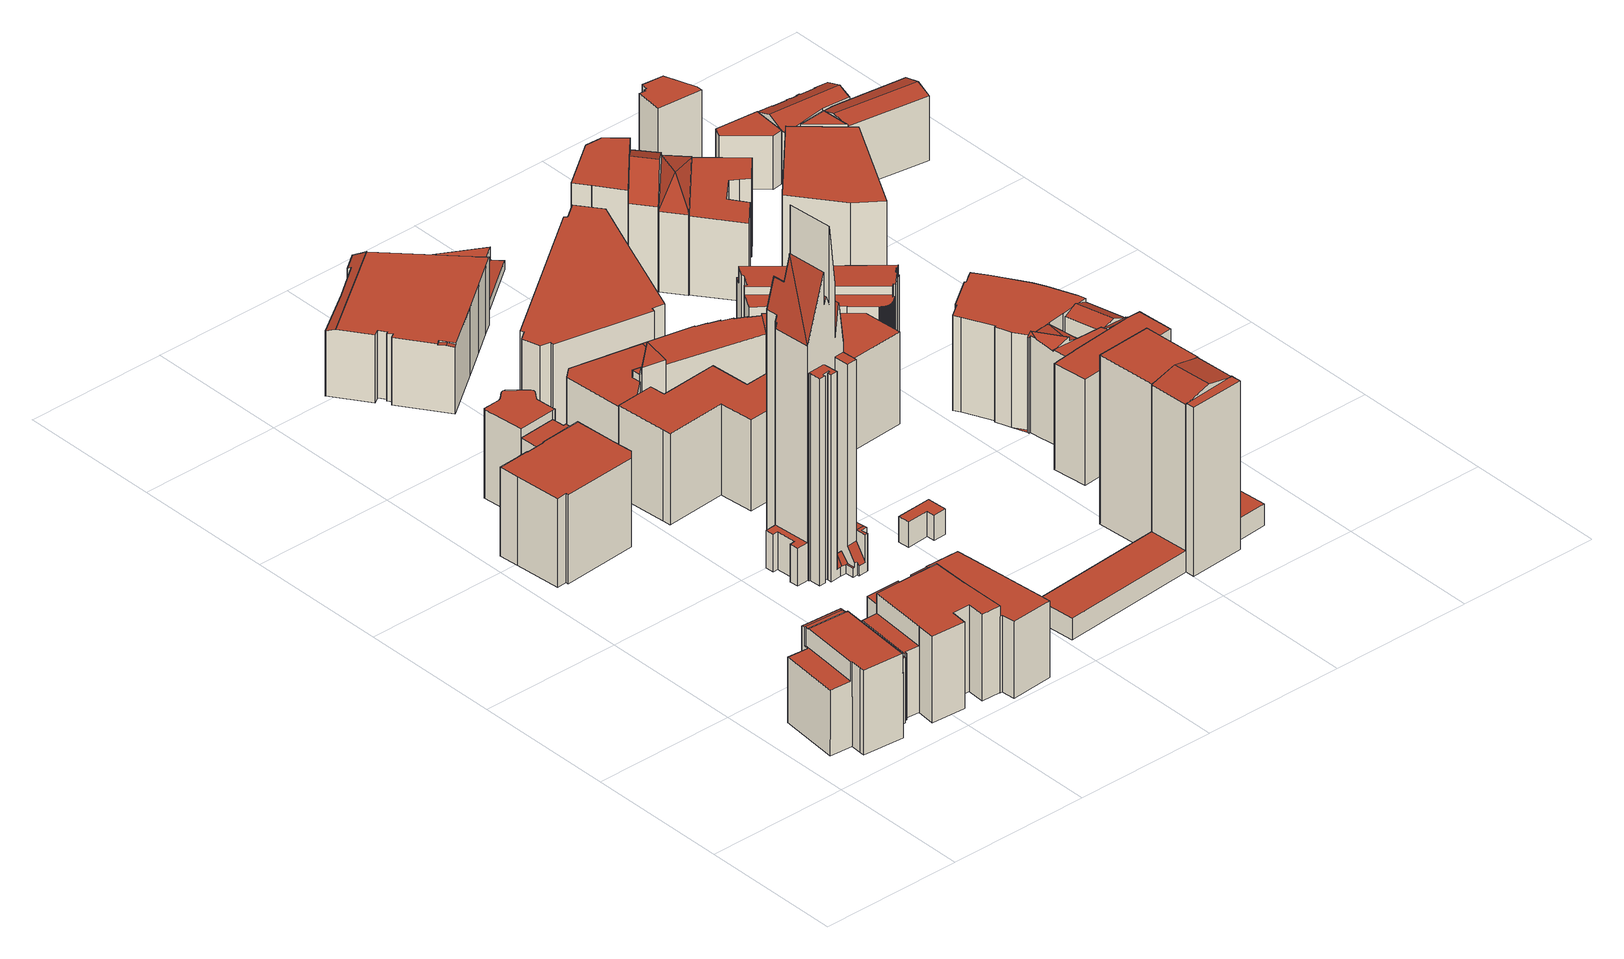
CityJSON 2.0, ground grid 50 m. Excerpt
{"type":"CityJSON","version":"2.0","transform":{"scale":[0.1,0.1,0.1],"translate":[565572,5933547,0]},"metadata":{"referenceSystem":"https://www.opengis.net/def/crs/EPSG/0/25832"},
"CityObjects":{
"building1":{"type":"Building","attributes":{"Gemeindeschluessel":"02000000","Geometrietyp2DReferenz":"3000","function":"31001_2010","roofType":"1000","measuredHeight":30.09,"storeysAboveGround":7},"geometry":[{"type":"MultiSurface","lod":"2","boundaries":[[[0,1,2,3,4]],[[5,6,7,8,9,10]],[[1,11,2]],[[12,13,8,7,14]],[[15,16,17,18]],[[19,20,21,22]],[[22,21,23,24]],[[4,25,26,0]],[[27,10,9,28]],[[29,3,30,31]],[[32,13,12,33]],[[34,35,11,1,0,26,36,37]],[[27,28,32,33,19,22,24,38,15,18,39,34,37,40]],[[29,31,17,16,41,42]],[[41,16,15,38]],[[17,31,30,43,39,18]],[[25,4,3,29,42,44]],[[32,28,9,8,13]],[[27,40,5,10]],[[35,34,39,43]],[[40,37,36,45,6,5]],[[38,24,23,44,42,41]],[[19,33,12,14,46,20]],[[46,14,7,6,45]],[[35,43,30,3,2,11]],[[46,45,36,26,25,44,23,21,20]]],"semantics":{"surfaces":[{"type":"RoofSurface"},{"type":"WallSurface"},{"type":"GroundSurface"}],"values":[0,0,0,0,1,1,1,1,1,1,1,1,2,0,1,1,1,1,1,1,1,1,1,1,0,0]}}]},
"building2":{"type":"Building","attributes":{"Gemeindeschluessel":"02000000","Geometrietyp2DReferenz":"3000","function":"31001_2010","roofType":"1000","measuredHeight":30.84,"storeysAboveGround":7},"geometry":[{"type":"MultiSurface","lod":"2","boundaries":[[[47,48,49,50,51,52]],[[53,49,48,54]],[[54,48,47,55]],[[56,57,58,59]],[[50,60,61,51]],[[62,63,64,65]],[[65,64,66,67]],[[68,69,70,71]],[[58,57,70,69,72,66,64,63,61,60,73]],[[74,52,51,61,63,62]],[[75,68,71,56,59,76,77,53,54,55,74,62,65,67]],[[68,75,72,69]],[[75,67,66,72]],[[76,59,58,73]],[[56,71,70,57]],[[77,76,73,60]],[[53,77,60,50,49]],[[74,55,47,52]]],"semantics":{"surfaces":[{"type":"RoofSurface"},{"type":"WallSurface"},{"type":"GroundSurface"}],"values":[0,1,1,1,1,1,1,1,0,1,2,1,1,1,1,1,1,1]}}]},
"building3":{"type":"Building","attributes":{"Gemeindeschluessel":"02000000","Geometrietyp2DReferenz":"3000","function":"31001_2010","roofType":"1000","measuredHeight":31.59,"storeysAboveGround":8},"geometry":[{"type":"MultiSurface","lod":"2","boundaries":[[[78,79,80,81,82,83]],[[84,85,86,87]],[[87,86,88,89]],[[89,88,90,91]],[[91,90,92,93]],[[94,95,96,97]],[[97,96,98,99]],[[99,98,100,101]],[[101,100,85,84]],[[102,83,82,103]],[[103,82,81,104]],[[104,81,80,105]],[[78,106,107,79]],[[108,109,110,111]],[[111,110,112,113]],[[94,97,99,101,84,87,89,91,93,114,102,103,104,105,108,111,113]],[[95,94,113,112]],[[102,114,115,106,78,83]],[[108,105,80,79,107,109]],[[115,114,93,92]],[[115,92,90,88,86,85,100,98,96,95,112,110,109,107,106]]],"semantics":{"surfaces":[{"type":"RoofSurface"},{"type":"WallSurface"},{"type":"GroundSurface"}],"values":[0,1,1,1,1,1,1,1,1,1,1,1,1,1,1,2,1,1,1,1,0]}}]},
"building4":{"type":"Building","attributes":{"Gemeindeschluessel":"02000000","Geometrietyp2DReferenz":"3000","function":"51009_1610","roofType":"1000","measuredHeight":22.26},"geometry":[{"type":"MultiSurface","lod":"2","boundaries":[[[116,117,118,119]],[[120,121,122,123]],[[120,119,118,121]],[[121,118,117,122]],[[122,117,116,123]],[[123,116,119,120]]],"semantics":{"surfaces":[{"type":"RoofSurface"},{"type":"GroundSurface"},{"type":"WallSurface"}],"values":[0,1,2,2,2,2]}}]},
"building5":{"type":"Building","attributes":{"Gemeindeschluessel":"02000000","Geometrietyp2DReferenz":"3000","function":"51009_1610","roofType":"1000","measuredHeight":22.32},"geometry":[{"type":"MultiSurface","lod":"2","boundaries":[[[124,125,126,127]],[[128,129,130,131]],[[128,127,126,129]],[[129,126,125,130]],[[130,125,124,131]],[[131,124,127,128]]],"semantics":{"surfaces":[{"type":"RoofSurface"},{"type":"GroundSurface"},{"type":"WallSurface"}],"values":[0,1,2,2,2,2]}}]},
"building6":{"type":"Building","attributes":{"Gemeindeschluessel":"02000000","Geometrietyp2DReferenz":"3000","function":"31001_2010","roofType":"1000","measuredHeight":31.66,"storeysAboveGround":8},"geometry":[{"type":"MultiSurface","lod":"2","boundaries":[[[132,133,134,135]],[[135,134,136,137]],[[138,139,140,141]],[[141,140,142,143]],[[143,142,144,145]],[[146,147,148,149]],[[150,151,152,153]],[[153,152,154,155]],[[155,154,156,157]],[[157,156,158,159]],[[159,158,160,161]],[[161,160,162,103]],[[103,162,163,102]],[[102,163,133,132]],[[164,148,147,165,144,142,140,139,136,134,133,163,162,160,158,156,154,152,151]],[[150,153,155,157,159,161,103,102,132,135,137,138,141,143,145,166,146,149,167]],[[150,167,164,151]],[[167,149,148,164]],[[146,166,165,147]],[[166,145,144,165]],[[138,137,136,139]]],"semantics":{"surfaces":[{"type":"WallSurface"},{"type":"RoofSurface"},{"type":"GroundSurface"}],"values":[0,0,0,0,0,0,0,0,0,0,0,0,0,0,1,2,0,0,0,0,0]}}]},
"building7":{"type":"Building","attributes":{"Gemeindeschluessel":"02000000","Geometrietyp2DReferenz":"3000","function":"31001_2010","roofType":"1000","measuredHeight":27.42,"storeysAboveGround":6},"geometry":[{"type":"MultiSurface","lod":"2","boundaries":[[[168,169,170,171]],[[172,173,174,175]],[[175,174,176,177]],[[178,179,180,181]],[[182,183,184,185]],[[185,184,179,178]],[[176,174,173,186,170,169,180,179,184,183]],[[182,185,178,181,168,171,187,172,175,177]],[[182,177,176,183]],[[172,187,186,173]],[[187,171,170,186]],[[168,181,180,169]]],"semantics":{"surfaces":[{"type":"WallSurface"},{"type":"RoofSurface"},{"type":"GroundSurface"}],"values":[0,0,0,0,0,0,1,2,0,0,0,0]}}]},
"building8":{"type":"Building","attributes":{"name":"Mahnmal St. Nikolai","Gemeindeschluessel":"02000000","Geometrietyp2DReferenz":"3000","function":"31001_3040","roofType":"2100","measuredHeight":121.64,"storeysAboveGround":1},"geometry":[{"type":"MultiSurface","lod":"2","boundaries":[[[188,189,190,191,192,193,194,195]],[[196,197,198,199,200]],[[201,202,203,204,205,206,207,208,209,210,211,212]],[[199,198,213]],[[214,215,216,217]],[[218,219,220,221,222]],[[223,224,225,226]],[[222,227,228,229,224,223]],[[230,231,232,233,234,235]],[[236,231,230,237]],[[238,239,240,241,242]],[[243,239,238]],[[244,245,246,247]],[[236,232,231]],[[248,249,250,251,252,253]],[[243,254,239]],[[255,254,243]],[[256,257,258,259,260]],[[261,262,263,264,265,266,267,268]],[[269,270,271,272]],[[273,274,275,276,270,277]],[[278,279,280,281]],[[282,283,229,228]],[[284,285,286,287,288,289,290,291,292,293,294,295,296,297,298,299,300,301,302,303,304,305,306,307,308,309,310,311]],[[312,192,191,313]],[[313,191,190,314]],[[314,190,189,315]],[[315,189,188,316]],[[316,188,195,317]],[[318,319,320,321]],[[321,320,322,323]],[[324,325,199,326]],[[193,200,327,194]],[[217,198,197,214]],[[219,211,210,220]],[[328,209,208,329]],[[329,208,207,330]],[[330,207,206,331]],[[331,206,205,332]],[[332,205,204,333]],[[333,204,203,334]],[[334,203,202,335]],[[335,202,201,336]],[[242,337,338,238]],[[339,235,234,340]],[[245,244,253,252,269]],[[341,250,249,342]],[[256,268,267,257]],[[343,266,265,344]],[[344,265,264,345]],[[345,264,263,346]],[[271,262,261,272]],[[269,277,270]],[[347,276,275,348]],[[348,275,274,349]],[[251,273,277,269,252]],[[350,351,352,353]],[[278,216,354,279]],[[355,310,309,356]],[[356,309,308,357]],[[357,308,307,358]],[[358,307,306,359]],[[359,306,305,360]],[[360,305,304,361]],[[361,304,303,362]],[[362,303,302,363]],[[363,302,301,364]],[[364,301,300,365]],[[365,300,299,366]],[[366,299,298,367]],[[367,298,297,368]],[[368,297,296,369]],[[369,296,295,370]],[[370,295,294,371]],[[371,294,293,372]],[[372,293,292,373]],[[373,292,291,374]],[[374,291,290,375]],[[375,290,289,376]],[[376,289,288,377]],[[377,288,287,378]],[[378,287,286,379]],[[379,286,285,380]],[[247,246,255,243,238,338,381,382,215,214,197,196,212,211,219,218,226,225]],[[383,343,344,345,346,347,348,349,341,342,384,385,386,328,329,330,331,332,333,334,335,336,387,312,313,314,315,316,317,318,321,323,350,353,324,326,388,389,390,391,339,340,355,356,357,358,359,360,361,362,363,364,365,366,367,368,369,370,371,372,373,374,375,376,377,378,379,380]],[[312,387,196,200,193,192]],[[339,391,241,240,237,230,235]],[[245,269,272,261,268,256,260,232,236,254,255,246]],[[244,247,225,224,229,283,248,253]],[[347,346,263,262,271,270,276]],[[389,388,280,279,354,392,393,394]],[[343,383,258,257,267,266]],[[383,380,285,284,259,258]],[[384,342,249,248,283,282]],[[341,349,274,273,251,250]],[[236,237,240,239,254]],[[284,311,233,232,260,259]],[[355,340,234,233,311,310]],[[385,384,282,228,227]],[[382,381,393,392]],[[391,390,395,337,242,241]],[[395,390,389,394]],[[386,385,227,222,221]],[[218,222,223,226]],[[388,326,199,213,281,280]],[[278,281,213,198,217,216]],[[328,386,221,220,210,209]],[[387,336,201,212,196]],[[325,324,353,352]],[[351,350,323,322]],[[318,317,195,194,327,319]],[[395,394,393,381,338,337]],[[382,392,354,216,215]],[[351,322,320,319,327,200,199,325,352]]],"semantics":{"surfaces":[{"type":"RoofSurface"},{"type":"WallSurface"},{"type":"GroundSurface"}],"values":[0,0,0,0,0,0,0,0,0,0,0,0,0,0,0,0,0,0,0,0,0,0,0,0,1,1,1,1,1,1,1,1,1,1,1,1,1,1,1,1,1,1,1,1,1,1,1,1,1,1,1,1,1,1,1,1,1,1,1,1,1,1,1,1,1,1,1,1,1,1,1,1,1,1,1,1,1,1,1,1,1,1,1,1,2,1,1,1,1,1,1,1,1,1,1,1,1,1,1,1,1,1,1,1,1,1,1,1,1,1,1,0,0,0]}}]},
"building9":{"type":"Building","attributes":{"Gemeindeschluessel":"02000000","Geometrietyp2DReferenz":"3000","function":"31001_1120","roofType":"1000","measuredHeight":34.53,"storeysAboveGround":9},"geometry":[{"type":"MultiSurface","lod":"2","boundaries":[[[396,397,398]],[[399,400,401]],[[402,403,404]],[[405,406,407,408]],[[397,409,410,398]],[[411,401,400,412]],[[413,399,401,411]],[[414,404,403,415]],[[416,417,408,407]],[[418,419,420,421,422,405,408,417]],[[423,410,409,413,411,412,424,414,415,416,407,406]],[[420,419,424,412,400,399,413]],[[419,418,402,404,414,424]],[[418,417,416,415,403,402]],[[422,421,396,398,410,423]],[[421,420,413,409,397,396]],[[423,406,405,422]]],"semantics":{"surfaces":[{"type":"RoofSurface"},{"type":"WallSurface"},{"type":"GroundSurface"}],"values":[0,0,0,1,1,1,1,1,1,2,0,1,1,1,1,1,1]}}]},
"building10":{"type":"Building","attributes":{"Gemeindeschluessel":"02000000","Geometrietyp2DReferenz":"3000","function":"31001_1120","roofType":"1000","measuredHeight":32.4,"storeysAboveGround":10},"geometry":[{"type":"MultiSurface","lod":"2","boundaries":[[[425,426,427,428]],[[429,430,431,432]],[[433,434,435,436]],[[437,438,439,440]],[[427,426,441,435,434,439,438,442,431,430,443,444,445]],[[433,436,446,425,428,447,448,449,429,432,450,437,440]],[[447,428,427,445]],[[429,449,443,430]],[[425,446,441,426]],[[437,450,442,438]],[[433,440,439,434]],[[446,436,435,441]],[[450,432,431,442]],[[449,448,444,443]],[[448,447,445,444]]],"semantics":{"surfaces":[{"type":"WallSurface"},{"type":"RoofSurface"},{"type":"GroundSurface"}],"values":[0,0,0,0,1,2,0,0,0,0,0,0,0,0,0]}}]},
"building11":{"type":"Building","attributes":{"Gemeindeschluessel":"02000000","Geometrietyp2DReferenz":"3000","function":"31001_2050","roofType":"1000","measuredHeight":9,"storeysAboveGround":1},"geometry":[{"type":"MultiSurface","lod":"2","boundaries":[[[451,452,453,454,455,456]],[[457,458,459,460,461,462]],[[462,461,452,451]],[[461,460,453,452]],[[460,459,454,453]],[[459,458,455,454]],[[458,457,456,455]],[[457,462,451,456]]],"semantics":{"surfaces":[{"type":"GroundSurface"},{"type":"RoofSurface"},{"type":"WallSurface"}],"values":[0,1,2,2,2,2,2,2]}}]},
"building12":{"type":"Building","attributes":{"Gemeindeschluessel":"02000000","Geometrietyp2DReferenz":"3000","function":"31001_2010","roofType":"1000","measuredHeight":24.29,"storeysAboveGround":7},"geometry":[{"type":"MultiSurface","lod":"2","boundaries":[[[463,464,465,466]],[[467,468,464,463]],[[469,470,471,472,473]],[[474,469,473]],[[475,476,470,469,474]],[[477,478,475,474]],[[470,476,479,480,471]],[[481,482,483,484]],[[485,486,487,488]],[[488,487,489,490]],[[491,492,493,494]],[[494,493,495,496]],[[465,497,498,466]],[[499,500,501,502]],[[502,501,503,504]],[[504,503,505,506]],[[506,505,507,508]],[[508,507,509,510]],[[511,512,513,514]],[[515,480,479,516]],[[517,467,463,466,498,518,519]],[[520,499,502,504,506,508,510,517,519,491,494,496,521,522,481,484,485,488,490,511,514,523,515,516,524]],[[525,495,493,492,518,498,497,526,509,507,505,503,501,500,527,528,529,530]],[[528,527,477,474,473,531,532,533]],[[534,523,514,513]],[[472,471,480,515,523,534]],[[524,516,479,476,475,478]],[[526,497,465,464,468]],[[517,510,509,526,468,467]],[[518,492,491,519]],[[527,500,499,520]],[[520,524,478,477,527]],[[495,525,521,496]],[[525,530,522,521]],[[511,490,489,532,531,512]],[[481,522,530,529,535,482]],[[535,529,528,533]],[[486,485,484,483]],[[472,534,513,512,531,473]],[[486,483,482,535,533,532,489,487]]],"semantics":{"surfaces":[{"type":"RoofSurface"},{"type":"WallSurface"},{"type":"GroundSurface"}],"values":[0,0,0,0,0,0,0,1,1,1,1,1,1,1,1,1,1,1,1,1,1,2,0,1,1,1,1,1,1,1,1,1,1,1,1,1,1,1,0,0]}}]},
"building13":{"type":"Building","attributes":{"Gemeindeschluessel":"02000000","Geometrietyp2DReferenz":"3000","function":"31001_1120","roofType":"1000","measuredHeight":32.12,"storeysAboveGround":9},"geometry":[{"type":"MultiSurface","lod":"2","boundaries":[[[536,537,538]],[[539,540,541,536,538]],[[542,543,544,545]],[[546,547,548,549]],[[550,551,552,553]],[[553,552,554,555]],[[555,554,556,557]],[[539,558,540]],[[559,560,561,562]],[[563,564,565,566]],[[566,565,567,568]],[[568,567,569,570]],[[570,569,571,572]],[[572,571,573,574]],[[575,576,577,578]],[[578,577,579,580]],[[580,579,581,582]],[[582,581,583,584]],[[539,538,585]],[[540,558,586,541]],[[587,588,589,590]],[[591,592,593,594]],[[595,596,545,544]],[[584,583,597,537,536,541,586,588,587]],[[598,591,594,559,562,550,553,555,557,546,549,542,545,596,599,563,566,568,570,572,574,600,575,578,580,582,584,587,590]],[[548,547,556,554,552,551,561,560,593,592,601,589,588,586,558,539,585,602,595,544,543]],[[597,583,581,579,577,576,603,573,571,569,567,565,564,416,604]],[[593,560,559,594]],[[416,564,563,599]],[[601,592,591,598]],[[589,601,598,590]],[[603,576,575,600]],[[573,603,600,574]],[[597,604,602,585,538,537]],[[599,596,595,602,604,416]],[[561,551,550,562]],[[556,547,546,557]],[[548,543,542,549]]],"semantics":{"surfaces":[{"type":"RoofSurface"},{"type":"WallSurface"},{"type":"GroundSurface"}],"values":[0,0,1,1,1,1,1,1,1,1,1,1,1,1,1,1,1,1,1,1,1,1,1,1,2,0,0,1,1,1,1,1,1,1,1,1,1,1]}}]},
"building14":{"type":"Building","attributes":{"Gemeindeschluessel":"02000000","Geometrietyp2DReferenz":"3000","function":"31001_2020","roofType":"1000","measuredHeight":37.48,"storeysAboveGround":10},"geometry":[{"type":"MultiSurface","lod":"2","boundaries":[[[605,606,607,608,609,610,611,612,613,614,615,616,617,618,619,620,621,622]],[[623,624,625,626,627,628,629,630,631,632,633,634,635,636,637,638,639,640]],[[638,612,611,639]],[[639,611,610,640]],[[623,609,608,624]],[[624,608,607,625]],[[625,607,606,626]],[[628,622,621,629]],[[629,621,620,630]],[[630,620,619,631]],[[631,619,618,632]],[[632,618,617,633]],[[633,617,616,634]],[[634,616,615,635]],[[635,615,614,636]],[[636,614,613,637]],[[637,613,612,638]],[[623,640,610,609]],[[628,627,605,622]],[[627,626,606,605]]],"semantics":{"surfaces":[{"type":"RoofSurface"},{"type":"GroundSurface"},{"type":"WallSurface"}],"values":[0,1,2,2,2,2,2,2,2,2,2,2,2,2,2,2,2,2,2,2]}}]},
"building15":{"type":"Building","attributes":{"Gemeindeschluessel":"02000000","Geometrietyp2DReferenz":"3000","function":"31001_2010","roofType":"1000","measuredHeight":62.08,"storeysAboveGround":16},"geometry":[{"type":"MultiSurface","lod":"2","boundaries":[[[641,642,643,644]],[[645,646,647,648,649,650]],[[651,652,653,654,655,656,646,657,658,659]],[[655,660,661,662,663,664,647,656]],[[665,666,667,668]],[[669,641,644,670]],[[671,650,649,672]],[[664,648,647]],[[646,645,657]],[[642,651,659,643]],[[653,673,654]],[[660,674,661]],[[668,664,663,665]],[[675,667,666,676]],[[677,678,679,680]],[[681,677,680,682,669,670,683,671,672,684,675,676]],[[684,672,649,648,664]],[[671,683,658,657,645,650]],[[673,653,652,682,680,679]],[[678,677,681,662,661,674]],[[681,676,666,665,663,662]],[[675,684,664,668,667]],[[660,655,654]],[[647,646,656]],[[669,682,652,651,642,641]],[[683,670,644,643,659,658]],[[660,654,673,679,678,674]]],"semantics":{"surfaces":[{"type":"RoofSurface"},{"type":"WallSurface"},{"type":"GroundSurface"}],"values":[0,0,0,0,0,1,1,1,1,1,1,1,1,1,1,2,1,1,1,1,1,1,1,1,1,1,0]}}]},
"building16":{"type":"Building","attributes":{"Gemeindeschluessel":"02000000","Geometrietyp2DReferenz":"3000","function":"31001_2020","roofType":"1000","measuredHeight":32.75,"storeysAboveGround":9},"geometry":[{"type":"MultiSurface","lod":"2","boundaries":[[[685,686,687,688]],[[450,685,688,689]],[[686,690,691,687]],[[692,693,694,695]],[[695,694,696,697]],[[437,450,689,698,692,695,697,699,700]],[[701,702,696,694,693,703,691,690,704]],[[696,702,699,697]],[[701,704,437,700]],[[702,701,700,699]],[[703,693,692,698]],[[450,437,704,690,686,685]],[[698,689,688,687,691,703]]],"semantics":{"surfaces":[{"type":"RoofSurface"},{"type":"WallSurface"},{"type":"GroundSurface"}],"values":[0,1,1,1,1,2,0,1,1,1,1,1,1]}}]},
"building17":{"type":"Building","attributes":{"Gemeindeschluessel":"02000000","Geometrietyp2DReferenz":"3000","function":"51009_1610","roofType":"2100","measuredHeight":4.24},"geometry":[{"type":"MultiSurface","lod":"2","boundaries":[[[705,706,707,708,709,710]],[[711,712,713,714,715,716]],[[711,710,709,712]],[[712,709,708,713]],[[713,708,707,714]],[[714,707,706,715]],[[715,706,705,716]],[[716,705,710,711]]],"semantics":{"surfaces":[{"type":"RoofSurface"},{"type":"GroundSurface"},{"type":"WallSurface"}],"values":[0,1,2,2,2,2,2,2]}}]},
"building18":{"type":"Building","attributes":{"Gemeindeschluessel":"02000000","Geometrietyp2DReferenz":"3000","function":"31001_2010","roofType":"1000","measuredHeight":35.6,"storeysAboveGround":6},"geometry":[{"type":"MultiSurface","lod":"2","boundaries":[[[717,718,719,720,721,722,723,724,725,726,727,728,729,730,731,732,733,734,735,736,737,738,739,740,741,742,743,744,745,746,747,748]],[[749,750,751,752,753,754,755,756,757,758,759,760,761,762]],[[763,764,765,766,767,768,769,770]],[[771,745,744,772]],[[772,744,743,773]],[[773,743,742,774]],[[774,742,741,775]],[[775,741,740,776]],[[776,740,739,777]],[[777,739,738,778]],[[778,738,737,779]],[[779,737,736,780]],[[780,736,735,781]],[[781,735,734,782]],[[782,734,733,783]],[[783,733,732,784]],[[784,732,731,785]],[[785,731,730,786]],[[786,730,729,787]],[[787,729,728,788]],[[788,728,727,789]],[[789,727,726,790]],[[790,726,725,791]],[[791,725,724,792]],[[792,724,723,793]],[[793,723,722,794]],[[794,722,721,795]],[[795,721,720,796]],[[796,720,719,797]],[[797,719,718,798]],[[798,718,717,799]],[[799,717,748,800]],[[801,761,760,802]],[[802,760,759,803]],[[803,759,758,804]],[[770,757,756,763]],[[805,755,754,806]],[[806,754,753,807]],[[807,753,752,808]],[[808,752,751,809]],[[809,751,750,810]],[[746,749,762,747]],[[811,769,768,812]],[[812,768,767,813]],[[813,767,766,814]],[[814,766,765,815]],[[815,765,764,816]],[[805,806,807,808,809,810,771,772,773,774,775,776,777,778,779,780,781,782,783,784,785,786,787,788,789,790,791,792,793,794,795,796,797,798,799,800,801,802,803,804,811,812,813,814,815,816]],[[805,816,764,763,756,755]],[[811,804,758,757,770,769]],[[771,810,750,749,746,745]],[[801,800,748,747,762,761]]],"semantics":{"surfaces":[{"type":"RoofSurface"},{"type":"WallSurface"},{"type":"GroundSurface"}],"values":[0,0,0,1,1,1,1,1,1,1,1,1,1,1,1,1,1,1,1,1,1,1,1,1,1,1,1,1,1,1,1,1,1,1,1,1,1,1,1,1,1,1,1,1,1,1,1,2,1,1,1,1]}}]},
"building19":{"type":"Building","attributes":{"Gemeindeschluessel":"02000000","Geometrietyp2DReferenz":"3000","function":"31001_2010","roofType":"1000","measuredHeight":37.76,"storeysAboveGround":9},"geometry":[{"type":"MultiSurface","lod":"2","boundaries":[[[817,818,819,820]],[[820,819,821,822]],[[822,821,823,824]],[[825,826,827,828]],[[828,827,829,830]],[[830,829,818,817]],[[831,832,833,834]],[[835,836,837,838]],[[825,828,830,817,820,822,824,839,831,834,835,838]],[[835,834,833,840,841,836]],[[832,831,839,842]],[[826,825,838,837]],[[841,840,843,844]],[[839,824,823,844,843,842]],[[843,840,833,832,842]],[[841,844,823,821,819,818,829,827,826,837,836]]],"semantics":{"surfaces":[{"type":"WallSurface"},{"type":"GroundSurface"},{"type":"RoofSurface"}],"values":[0,0,0,0,0,0,0,0,1,0,0,0,0,0,2,2]}}]},
"building20":{"type":"Building","attributes":{"Gemeindeschluessel":"02000000","Geometrietyp2DReferenz":"3000","function":"31001_2010","roofType":"1000","measuredHeight":34.84,"storeysAboveGround":7},"geometry":[{"type":"MultiSurface","lod":"2","boundaries":[[[845,846,847,848]],[[849,850,851,852]],[[851,850,853,854,847,846,855]],[[856,849,852,857,845,848,858]],[[857,852,851,855]],[[849,856,853,850]],[[856,858,854,853]],[[858,848,847,854]],[[845,857,855,846]]],"semantics":{"surfaces":[{"type":"WallSurface"},{"type":"RoofSurface"},{"type":"GroundSurface"}],"values":[0,0,1,2,0,0,0,0,0]}}]},
"building21":{"type":"Building","attributes":{"Gemeindeschluessel":"02000000","Geometrietyp2DReferenz":"3000","function":"31001_2010","roofType":"1000","measuredHeight":35.52,"storeysAboveGround":6},"geometry":[{"type":"MultiSurface","lod":"2","boundaries":[[[859,860,861,862,863]],[[864,865,866]],[[867,868,869,870,871,872,873,874]],[[875,876,877]],[[878,879,880,881,882,883]],[[884,885,886,887,888,889,890,891,879,892]],[[893,894,895,896,897,886,885]],[[880,890,898,899,900,901,881]],[[897,887,886]],[[902,903,904,905]],[[906,907,908,909]],[[909,908,910,911]],[[904,912,913,905]],[[914,915,907,906]],[[916,860,859,917]],[[917,859,863,903]],[[918,862,919,866]],[[920,921,922]],[[877,923,924,875]],[[875,924,925,831]],[[926,927,928,929]],[[874,865,864,867]],[[930,931,932,933]],[[933,932,934,935]],[[935,934,936,937]],[[937,936,938,939]],[[939,938,940,941]],[[900,942,901]],[[943,872,871,944]],[[892,945,884]],[[893,946,894]],[[834,947,948,876]],[[876,948,923,877]],[[868,878,883,869]],[[890,889,898]],[[949,896,895,835]],[[950,951,952,953]],[[953,952,954,955]],[[955,954,956,957]],[[958,959,960,831,925,921,920,961,861,860,916]],[[835,962,834,876,875,831,960,959,958,916,917,903,902,905,963,950,953,955,957,964,914,906,909,911,965,966,930,933,935,937,939,941,967,968,969,970,971,972,949],[973,926,929,974,943,944]],[[954,952,951,975,913,912,976,977,978,928,927,979,980,882,981,901,942,940,938,936,934,932,931,982,983,910,908,907,915,984,956]],[[925,924,923,948,947,946,893,985,884,945,864,986,922,921]],[[910,983,982,931,930,966,965,911]],[[897,896,949,972,971,970,888,887]],[[985,893,885,884]],[[898,889,888,970,969,968,899]],[[891,890,880,879]],[[881,901,981,882]],[[962,835,895,894,946,947,834]],[[945,892,879,878,868,867,864]],[[942,900,899,968,967,941,940]],[[978,873,872,943,974,929,928]],[[973,944,871,870,979,927,926]],[[870,869,883,882,980,979]],[[986,864,866,919,922]],[[863,862,918,976,912,904,903]],[[956,984,915,914,964,957]],[[963,905,913,975,951,950]],[[865,874,873,978,977,976]],[[866,865,976,918]],[[961,920,922,919,862,861]]],"semantics":{"surfaces":[{"type":"RoofSurface"},{"type":"WallSurface"},{"type":"GroundSurface"}],"values":[0,0,0,0,0,0,0,0,0,0,1,1,1,1,1,1,1,1,1,1,1,1,1,1,1,1,1,1,1,1,1,1,1,1,1,1,1,1,1,1,2,0,0,1,1,1,1,1,1,1,1,1,1,1,1,1,1,1,1,1,0,0]}}]},
"building22":{"type":"Building","attributes":{"Gemeindeschluessel":"02000000","Geometrietyp2DReferenz":"3000","function":"31001_2010","roofType":"3100","measuredHeight":37.47,"storeysAboveGround":7},"geometry":[{"type":"MultiSurface","lod":"2","boundaries":[[[987,988,989,990,991]],[[992,991,990,993]],[[993,990,989,856]],[[994,995,987,991,992]],[[858,994,992,993,856]],[[995,994,858,996]],[[858,856,989,988,996]],[[995,996,988,987]]],"semantics":{"surfaces":[{"type":"RoofSurface"},{"type":"WallSurface"},{"type":"GroundSurface"}],"values":[0,1,1,1,2,1,1,0]}}]},
"building23":{"type":"Building","attributes":{"Gemeindeschluessel":"02000000","Geometrietyp2DReferenz":"3000","function":"31001_2010","roofType":"3500","measuredHeight":32.89,"storeysAboveGround":7},"geometry":[{"type":"MultiSurface","lod":"2","boundaries":[[[997,998,999,1000,1001,1002]],[[1003,1000,999,1004,1005]],[[1006,999,998]],[[1007,1002,1001,993]],[[1008,998,997,1009]],[[1009,997,1002,1007]],[[1010,1011,1006,998,1008]],[[992,994,1010,1008,1009,1007,993]],[[994,992,1003,1005]],[[1011,1010,994,1005,1004]],[[992,993,1001,1000,1003]],[[1011,1004,999,1006]]],"semantics":{"surfaces":[{"type":"RoofSurface"},{"type":"WallSurface"},{"type":"GroundSurface"}],"values":[0,0,0,1,1,1,1,2,1,1,1,0]}}]},
"building24":{"type":"Building","attributes":{"Gemeindeschluessel":"02000000","Geometrietyp2DReferenz":"3000","function":"31001_2010","roofType":"1000","measuredHeight":28.14,"storeysAboveGround":6},"geometry":[{"type":"MultiSurface","lod":"2","boundaries":[[[1012,1013,1014,1015]],[[1016,1017,1018,1019]],[[1020,1021,1022,1023]],[[1024,1025,1026,1027]],[[1027,1026,1028,1029]],[[1029,1028,1030,1031]],[[1018,1017,1032,1030,1028,1026,1025,1022,1021,1014,1013]],[[1033,1016,1019,1012,1015,1020,1023,1024,1027,1029,1031]],[[1020,1015,1014,1021]],[[1033,1031,1030,1032]],[[1024,1023,1022,1025]],[[1012,1019,1018,1013]],[[1016,1033,1032,1017]]],"semantics":{"surfaces":[{"type":"WallSurface"},{"type":"RoofSurface"},{"type":"GroundSurface"}],"values":[0,0,0,0,0,0,1,2,0,0,0,0,0]}}]},
"building25":{"type":"Building","attributes":{"Gemeindeschluessel":"02000000","Geometrietyp2DReferenz":"3000","function":"31001_2010","roofType":"1000","measuredHeight":39.42,"storeysAboveGround":8},"geometry":[{"type":"MultiSurface","lod":"2","boundaries":[[[1034,1035,1036,1037]],[[1038,1039,1040,1041]],[[1042,1043,1044,1045]],[[1044,1043,1036,1035,1040,1039]],[[1042,1045,1038,1041,1034,1037]],[[1038,1045,1044,1039]],[[1042,1037,1036,1043]],[[1034,1041,1040,1035]]],"semantics":{"surfaces":[{"type":"WallSurface"},{"type":"RoofSurface"},{"type":"GroundSurface"}],"values":[0,0,0,1,2,0,0,0]}}]},
"building26":{"type":"Building","attributes":{"Gemeindeschluessel":"02000000","Geometrietyp2DReferenz":"3000","function":"31001_2010","roofType":"1000","measuredHeight":25.1,"storeysAboveGround":8},"geometry":[{"type":"MultiSurface","lod":"2","boundaries":[[[1046,1047,1048,1049,1050,1051,1052,1053,1054,1055]],[[1056,1055,1054,1057]],[[1057,1054,1053,1058]],[[1058,1053,1052,1059]],[[1059,1052,1051,1060]],[[1060,1051,1050,1061]],[[1062,1048,1047,1063]],[[1064,1046,1055,1056]],[[1065,1066,1067,1068]],[[1069,1070,1071,1072]],[[1072,1071,1073,1074]],[[1075,1076,1077,1078]],[[1078,1077,1079,1080]],[[1064,1056,1057,1058,1059,1060,1061,1081,1082,1065,1068,1069,1072,1074,1075,1078,1080]],[[1083,1067,1066,1084,1085,1086]],[[1063,1047,1046,1064,1080,1079]],[[1067,1083,1087,1070,1069,1068]],[[1076,1075,1074,1073]],[[1084,1066,1065,1082]],[[1085,1084,1082,1081]],[[1083,1086,1049,1048,1062,1087]],[[1081,1061,1050,1049,1086,1085]],[[1076,1073,1071,1070,1087,1062,1063,1079,1077]]],"semantics":{"surfaces":[{"type":"RoofSurface"},{"type":"WallSurface"},{"type":"GroundSurface"}],"values":[0,1,1,1,1,1,1,1,1,1,1,1,1,2,0,1,1,1,1,1,1,1,0]}}]},
"building27":{"type":"Building","attributes":{"Gemeindeschluessel":"02000000","Geometrietyp2DReferenz":"3000","function":"31001_2010","roofType":"1000","measuredHeight":18.93,"storeysAboveGround":5},"geometry":[{"type":"MultiSurface","lod":"2","boundaries":[[[1088,1089,1090,1091,1092]],[[1093,1094,1095,1096,1097]],[[1093,1092,1091,1094]],[[1094,1091,1090,1095]],[[1095,1090,1089,1096]],[[1096,1089,1088,1097]],[[1097,1088,1092,1093]]],"semantics":{"surfaces":[{"type":"RoofSurface"},{"type":"GroundSurface"},{"type":"WallSurface"}],"values":[0,1,2,2,2,2,2]}}]},
"building28":{"type":"Building","attributes":{"Gemeindeschluessel":"02000000","Geometrietyp2DReferenz":"3000","function":"31001_1010","roofType":"1000","measuredHeight":23.21,"storeysAboveGround":5},"geometry":[{"type":"MultiSurface","lod":"2","boundaries":[[[1098,1099,1100,1101]],[[1101,1100,1102,1103]],[[1103,1102,1104,1105]],[[1098,1101,1103,1105,1106,1107]],[[1108,1109,1099,1098,1107,1110]],[[1107,1106,1111,1112,1113,1110]],[[1113,1112,1109,1108]],[[1111,1106,1105,1104]],[[1113,1108,1110]],[[1111,1104,1102,1100,1099,1109,1112]]],"semantics":{"surfaces":[{"type":"WallSurface"},{"type":"GroundSurface"},{"type":"RoofSurface"}],"values":[0,0,0,1,0,0,0,0,2,2]}}]},
"building29":{"type":"Building","attributes":{"Gemeindeschluessel":"02000000","Geometrietyp2DReferenz":"3000","function":"31001_2010","roofType":"3100","measuredHeight":21.29,"storeysAboveGround":5},"geometry":[{"type":"MultiSurface","lod":"2","boundaries":[[[1114,1115,1116,1117,1118,1119,1120,1121,1122,1123,1124,1125,1126,1127,1128,1129]],[[1130,1131,1132,1133]],[[1134,1128,1127,1135]],[[1135,1127,1126,1136]],[[1136,1126,1125,1137]],[[1137,1125,1124,1138]],[[1138,1124,1123,1139]],[[1139,1123,1122,1140]],[[1140,1122,1121,1141]],[[1141,1121,1120,1142]],[[1142,1120,1119,1143]],[[1143,1119,1118,1144]],[[1144,1118,1117,1145]],[[1145,1117,1116,1146]],[[1146,1116,1115,1147]],[[1148,1149,1150,1151]],[[1130,1133,1148,1151,1134,1135,1136,1137,1138,1139,1140,1141,1142,1143,1144,1145,1146,1147]],[[1129,1128,1134,1151,1150]],[[1149,1148,1133,1132]],[[1130,1147,1115,1114,1131]],[[1149,1132,1131,1114,1129,1150]]],"semantics":{"surfaces":[{"type":"RoofSurface"},{"type":"WallSurface"},{"type":"GroundSurface"}],"values":[0,1,1,1,1,1,1,1,1,1,1,1,1,1,1,1,2,1,1,1,0]}}]},
"building30":{"type":"Building","attributes":{"Gemeindeschluessel":"02000000","Geometrietyp2DReferenz":"3000","function":"31001_2010","roofType":"3100","measuredHeight":24.87,"storeysAboveGround":7},"geometry":[{"type":"MultiSurface","lod":"2","boundaries":[[[1152,1153,1154,1155]],[[1152,1155,1156,1157,1158]],[[1159,1160,1161,1162,1163]],[[1160,1159,1153,1152,1158]],[[1163,1162,1156,1155,1154]],[[1161,1160,1158,1157]],[[1162,1161,1157,1156]],[[1163,1154,1153,1159]]],"semantics":{"surfaces":[{"type":"WallSurface"},{"type":"GroundSurface"},{"type":"RoofSurface"}],"values":[0,1,2,0,0,0,0,2]}}]}
},
"vertices":[
[331,348,301],[331,353,302],[324,362,303],[191,370,303],[190,357,301],[389,343,235],[336,347,235],[315,134,235],[316,134,235],[316,135,235],[369,131,235],[332,369,302],[313,77,235],[314,95,235],[310,77,235],[112,361,2],[112,361,235],[186,356,235],[186,356,2],[168,88,2],[168,88,303],[169,104,303],[169,104,2],[172,144,303],[172,144,2],[190,357,303],[331,348,303],[369,131,2],[316,135,2],[191,370,235],[187,370,303],[187,370,235],[314,95,2],[313,77,2],[332,374,2],[332,374,301],[331,347,303],[331,347,2],[91,150,2],[187,383,2],[389,343,2],[91,150,235],[168,145,235],[187,383,301],[168,145,303],[336,347,303],[310,77,303],
[369,131,247],[374,131,247],[375,139,247],[426,134,247],[446,343,247],[389,343,247],[375,139,10],[374,131,10],[369,131,10],[546,119,10],[546,119,318],[540,61,318],[540,61,10],[426,134,318],[446,343,318],[617,341,10],[617,341,318],[679,340,318],[679,340,10],[674,211,318],[674,211,10],[605,57,10],[605,57,318],[608,117,318],[608,117,10],[673,54,318],[420,69,318],[389,343,10],[673,54,10],[420,69,10],[426,134,10],
[185,1520,338],[331,1530,338],[327,1579,338],[317,1578,338],[314,1622,338],[181,1612,338],[5,1506,54],[5,1506,370],[72,1511,370],[72,1511,54],[95,1513,370],[95,1513,54],[117,1514,370],[117,1514,54],[117,1512,370],[117,1512,54],[58,1266,54],[58,1266,370],[58,1276,370],[58,1276,54],[22,1273,370],[22,1273,54],[10,1434,370],[10,1434,54],[181,1612,54],[314,1622,54],[317,1578,54],[327,1579,54],[185,1520,370],[331,1530,370],[341,1386,54],[341,1386,370],[347,1314,370],[347,1314,54],[322,1285,370],[322,1285,54],[185,1517,54],[185,1517,370],
[567,341,281],[571,388,281],[451,390,281],[446,343,281],[446,343,59],[451,390,59],[571,388,59],[567,341,59],
[679,340,281],[681,387,281],[619,388,281],[617,341,281],[617,341,58],[619,388,58],[681,387,58],[679,340,58],
[169,1760,54],[169,1760,370],[170,1760,370],[170,1760,54],[170,1763,370],[170,1763,54],[231,1767,54],[231,1767,370],[237,1769,370],[237,1769,54],[242,1772,370],[242,1772,54],[263,1792,370],[263,1792,54],[280,1793,54],[280,1793,370],[336,1744,370],[336,1744,54],[339,1728,54],[339,1728,370],[322,1703,370],[322,1703,54],[319,1698,370],[319,1698,54],[319,1692,370],[319,1692,54],[323,1640,370],[323,1640,54],[324,1623,370],[324,1623,54],[314,1622,370],[181,1612,370],[341,1736,370],[272,1796,370],[272,1796,54],[341,1736,54],
[674,211,8],[674,211,282],[679,340,282],[679,340,8],[802,385,8],[802,385,282],[806,344,282],[806,344,8],[834,16,282],[834,16,8],[673,53,8],[673,53,282],[673,54,282],[673,54,8],[684,5,8],[684,5,282],[680,53,282],[680,53,8],[681,389,282],[681,389,8],
[543,907,192],[561,908,192],[566,838,192],[547,837,192],[549,806,192],[589,808,192],[580,940,192],[541,937,192],[589,808,893],[656,812,1123],[646,951,1123],[645,950,1122],[589,808,891],[590,803,795],[595,803,795],[597,763,795],[619,764,795],[618,774,795],[644,776,795],[644,772,795],[636,772,795],[637,757,795],[660,758,795],[656,812,795],[589,808,795],[645,951,1122],[656,812,996],[667,813,1030],[657,951,1031],[646,951,995],[678,813,177],[656,812,177],[660,758,90],[675,760,90],[681,760,90],[679,786,121],[703,788,121],[702,815,89],[678,813,89],[698,761,90],[698,761,89],[705,761,89],[691,974,813],[703,975,813],[721,997,785],[712,996,785],[713,992,791],[690,990,791],[725,956,785],[692,954,785],[702,815,839],[708,955,982],[692,954,843],[692,953,843],[692,953,839],[719,816,982],[705,761,799],[740,764,799],[736,817,799],[702,815,799],[707,732,105],[716,732,105],[717,725,94],[743,727,94],[740,764,152],[705,761,152],[725,956,839],[736,817,839],[725,956,176],[752,958,176],[748,998,176],[748,999,176],[721,997,176],[736,817,342],[766,819,342],[765,830,342],[752,829,342],[745,941,342],[754,942,342],[752,958,342],[725,956,342],[740,764,186],[771,766,191],[766,819,191],[736,817,186],[743,727,191],[753,728,191],[751,753,191],[772,754,191],[740,764,191],[657,951,89],[655,972,89],[644,971,89],[645,951,89],[700,731,89],[707,732,89],[748,999,89],[746,1024,89],[805,1029,89],[804,1050,89],[808,1050,89],[807,1063,89],[798,1062,89],[797,1081,89],[806,1081,89],[805,1097,89],[796,1096,89],[795,1108,89],[778,1107,89],[779,1095,89],[739,1092,89],[738,1105,89],[726,1104,89],[727,1092,89],[716,1091,89],[717,1075,89],[727,1076,89],[728,1060,89],[718,1059,89],[719,1045,89],[726,1046,89],[727,1029,89],[710,1027,89],[712,996,89],[549,806,58],[547,837,58],[566,838,58],[561,908,58],[543,907,58],[541,937,58],[586,940,58],[586,940,910],[585,946,910],[585,946,58],[591,946,931],[591,946,58],[621,948,58],[621,948,1036],[645,950,58],[580,940,891],[637,757,58],[636,772,58],[644,772,58],[644,776,58],[618,774,58],[619,764,58],[597,763,58],[595,803,58],[590,803,58],[692,953,1061],[702,815,1061],[690,990,58],[713,992,58],[717,725,58],[716,732,58],[754,942,58],[745,941,58],[752,829,58],[765,830,58],[772,754,58],[751,753,58],[753,728,58],[588,987,58],[588,987,931],[618,989,1036],[618,989,58],[655,972,1031],[710,1027,58],[727,1029,58],[726,1046,58],[719,1045,58],[718,1059,58],[728,1060,58],[727,1076,58],[717,1075,58],[716,1091,58],[727,1092,58],[726,1104,58],[738,1105,58],[739,1092,58],[779,1095,58],[778,1107,58],[795,1108,58],[796,1096,58],[805,1097,58],[806,1081,58],[797,1081,58],[798,1062,58],[807,1063,58],[808,1050,58],[804,1050,58],[805,1029,58],[746,1024,58],[678,813,1275],[678,813,996],[748,998,58],[700,731,58],[698,761,58],[675,760,58],[589,808,58],[644,971,58],[667,972,58],[668,952,58],[692,953,58],[666,972,995],[666,972,1275],[667,972,1269],[668,952,1269],
[604,1516,306],[601,1559,306],[548,1512,306],[601,1560,399],[629,1585,399],[599,1591,399],[711,1569,395],[732,1675,395],[631,1585,395],[454,1718,53],[454,1718,373],[490,1750,373],[490,1750,53],[601,1559,373],[548,1512,373],[599,1591,373],[629,1585,373],[601,1560,373],[631,1585,373],[732,1675,373],[737,1702,373],[737,1702,53],[711,1569,53],[630,1585,53],[601,1560,53],[604,1516,53],[470,1506,53],[470,1506,373],[630,1585,373],
[485,1297,52],[485,1297,376],[483,1324,376],[483,1324,52],[813,1476,52],[813,1476,376],[823,1336,376],[823,1336,52],[794,1198,52],[794,1198,376],[709,1192,376],[709,1192,52],[934,1209,52],[934,1209,376],[849,1202,376],[849,1202,52],[700,1313,376],[925,1343,376],[608,1461,376],[604,1516,376],[470,1506,376],[700,1313,52],[470,1506,52],[604,1516,52],[608,1461,52],[925,1343,52],
[1002,713,59],[1000,743,59],[923,738,59],[920,778,59],[1044,786,59],[1048,716,59],[1048,716,149],[1044,786,149],[920,778,149],[923,738,149],[1000,743,149],[1002,713,149],
[376,2160,296],[389,2170,296],[374,2192,293],[361,2182,293],[391,2138,293],[404,2148,293],[622,2666,146],[675,2703,146],[667,2776,144],[666,2777,144],[521,2674,144],[611,2581,144],[794,2706,144],[793,2707,144],[733,2454,144],[955,2617,144],[752,2730,144],[676,2771,144],[170,2460,56],[170,2460,288],[169,2461,287],[169,2461,56],[325,2566,56],[325,2566,289],[442,2653,288],[442,2653,56],[435,2662,284],[435,2662,56],[297,2306,56],[297,2306,297],[286,2321,297],[286,2321,56],[293,2326,297],[293,2326,56],[374,2192,297],[361,2182,297],[736,2451,56],[736,2451,297],[761,2425,297],[761,2425,56],[771,2415,297],[771,2415,56],[734,2388,297],[734,2388,56],[653,2328,297],[653,2328,56],[557,2259,297],[557,2259,56],[493,2705,56],[493,2705,144],[505,2693,144],[505,2693,56],[676,2771,56],[752,2730,56],[391,2138,56],[282,2296,297],[282,2296,56],[733,2454,56],[276,2351,56],[254,2337,56],[614,2802,56],[955,2617,56],[276,2351,297],[404,2148,297],[733,2454,297],[521,2674,297],[187,2435,297],[254,2337,297],[492,2704,144],[492,2704,283],[521,2674,298],[614,2802,144],[187,2435,298],
[1033,1488,104],[1041,1498,112],[894,1532,112],[897,1498,107],[898,1477,104],[1033,1487,104],[601,1560,51],[601,1560,107],[630,1585,107],[630,1585,51],[608,1461,51],[608,1461,107],[604,1516,107],[604,1516,51],[847,1487,51],[847,1487,107],[829,1492,107],[829,1492,51],[811,1496,107],[811,1496,51],[813,1476,107],[813,1476,51],[898,1477,107],[882,1476,51],[882,1476,107],[865,1482,107],[865,1482,51],[912,1667,51],[912,1667,373],[912,1665,373],[912,1665,51],[951,1654,373],[951,1654,51],[950,1652,373],[950,1652,51],[988,1639,373],[988,1639,51],[987,1636,373],[987,1636,51],[1023,1619,51],[1023,1619,373],[1060,1600,373],[1060,1600,51],[1058,1598,373],[1058,1598,51],[1093,1578,373],[1093,1578,51],[1095,1577,373],[1095,1577,51],[894,1532,107],[1033,1487,107],[1018,1466,51],[1018,1466,107],[989,1422,107],[989,1422,51],[916,1463,51],[916,1463,107],[899,1470,107],[899,1470,51],[711,1569,107],[711,1569,51],[1041,1498,373],[920,1417,51],[737,1702,51],[1024,1621,51],[920,1417,107],[712,1575,107],[1024,1621,373],[712,1575,373],
[1057,2146,375],[1116,2289,375],[1057,2369,375],[1005,2331,375],[997,2341,375],[510,1986,375],[517,1975,375],[487,1953,375],[502,1889,375],[538,1882,375],[536,1869,375],[873,1802,375],[876,1815,375],[919,1807,375],[966,1922,375],[986,1970,375],[1002,2011,375],[1025,2067,375],[997,2341,0],[1005,2331,0],[1057,2369,0],[1116,2289,0],[1057,2146,0],[1025,2067,0],[1002,2011,0],[986,1970,0],[966,1922,0],[919,1807,0],[876,1815,0],[873,1802,0],[536,1869,0],[538,1882,0],[502,1889,0],[487,1953,0],[517,1975,0],[510,1986,0],
[962,62,136],[1443,101,136],[1434,241,136],[951,202,136],[1435,242,661],[1446,243,661],[1617,257,661],[1629,257,661],[1616,466,661],[1421,454,661],[1443,101,658],[1444,101,658],[1444,100,658],[1456,101,661],[1541,108,681],[1532,250,681],[1435,242,658],[1435,241,658],[1434,241,658],[1625,115,661],[1637,116,658],[1637,117,658],[1638,117,658],[1629,257,658],[1638,117,137],[1775,128,137],[1763,268,137],[1629,257,137],[962,62,60],[951,202,60],[1421,454,60],[1616,466,60],[1444,100,661],[1637,116,661],[1763,268,60],[1775,128,60],[1640,82,60],[1640,82,661],[1446,69,661],[1446,69,60],[1637,117,60],[1444,101,60],[1435,241,60],[1629,257,60],
[925,1343,103],[926,1330,103],[988,1422,103],[920,1417,103],[920,1417,52],[926,1330,380],[988,1422,380],[1018,1466,52],[1018,1466,380],[1095,1577,380],[1095,1577,52],[1150,1534,380],[1150,1534,52],[989,1422,52],[1323,1374,52],[1333,1238,52],[1333,1238,380],[1323,1374,380],[989,1422,380],[934,1209,380],
[736,2451,98],[761,2425,89],[993,2596,89],[957,2615,98],[955,2617,99],[733,2454,99],[733,2454,57],[955,2617,57],[957,2615,57],[993,2596,57],[761,2425,57],[736,2451,57],
[1206,1647,320],[1260,1600,320],[1363,1502,320],[1432,1438,320],[1432,1439,320],[1434,1437,320],[1437,1435,320],[1439,1433,320],[1441,1432,320],[1444,1430,320],[1447,1429,320],[1449,1428,320],[1452,1427,320],[1455,1427,320],[1458,1426,320],[1461,1426,320],[1464,1426,320],[1467,1427,320],[1470,1427,320],[1473,1428,320],[1475,1429,320],[1478,1430,320],[1481,1431,320],[1483,1433,320],[1485,1435,320],[1488,1437,320],[1488,1436,320],[1502,1448,320],[1497,1453,320],[1505,1460,320],[1178,1746,320],[1145,1689,320],[1505,1460,349],[1511,1466,350],[1516,1461,350],[1554,1496,356],[1551,1500,356],[1564,1512,359],[1567,1508,359],[1578,1518,360],[1225,1825,360],[1204,1789,355],[1211,1785,355],[1189,1748,350],[1182,1752,350],[1178,1746,349],[1578,1518,301],[1603,1542,301],[1596,1550,301],[1510,1647,301],[1371,1757,301],[1310,1807,301],[1239,1849,301],[1225,1825,301],[1497,1453,4],[1502,1448,4],[1488,1436,4],[1488,1437,4],[1485,1435,4],[1483,1433,4],[1481,1431,4],[1478,1430,4],[1475,1429,4],[1473,1428,4],[1470,1427,4],[1467,1427,4],[1464,1426,4],[1461,1426,4],[1458,1426,4],[1455,1427,4],[1452,1427,4],[1449,1428,4],[1447,1429,4],[1444,1430,4],[1441,1432,4],[1439,1433,4],[1437,1435,4],[1434,1437,4],[1432,1439,4],[1432,1438,4],[1363,1502,4],[1260,1600,4],[1206,1647,4],[1145,1689,4],[1182,1752,4],[1189,1748,4],[1211,1785,4],[1204,1789,4],[1567,1508,4],[1564,1512,4],[1551,1500,4],[1554,1496,4],[1516,1461,4],[1511,1466,4],[1239,1849,4],[1310,1807,4],[1371,1757,4],[1510,1647,4],[1596,1550,4],[1603,1542,4],
[1565,816,0],[1565,816,378],[1579,818,378],[1579,818,0],[1579,819,378],[1579,819,0],[1654,827,378],[1654,827,0],[1649,695,0],[1649,695,378],[1648,702,378],[1648,702,0],[1577,695,378],[1577,695,0],[1656,859,0],[1656,859,305],[1833,852,305],[1833,852,0],[1929,850,0],[1929,850,378],[1938,723,378],[1938,723,0],[1651,859,0],[1883,851,305],[1883,851,378],[1651,859,305],[1654,828,305],[1654,828,378],
[1317,2603,0],[1317,2603,348],[1376,2600,348],[1376,2600,0],[1191,2435,0],[1191,2435,348],[1191,2436,348],[1191,2436,0],[1255,2346,348],[1439,2542,348],[1155,2485,348],[1255,2346,0],[1155,2485,0],[1439,2542,0],
[1635,1005,340],[1640,1006,346],[1642,987,346],[1647,1013,355],[1633,1011,339],[1741,913,336],[1728,1025,336],[1711,914,341],[1741,913,264],[1833,910,264],[1802,1035,264],[1794,1034,264],[1810,923,264],[1747,914,264],[1731,1025,264],[1728,1025,264],[1747,856,0],[1749,856,0],[1747,858,0],[1833,910,323],[1848,910,330],[1883,909,345],[1850,1042,345],[1834,1040,338],[1802,1035,323],[1836,899,336],[1841,881,346],[1910,878,346],[1927,899,334],[1926,905,331],[1926,907,330],[1919,907,330],[1883,909,330],[1833,910,330],[1845,863,336],[1848,852,330],[1929,850,331],[1933,850,331],[1932,861,337],[1926,907,327],[1900,1037,324],[1896,1049,324],[1865,1044,338],[1625,1036,0],[1633,1011,0],[1647,1013,0],[1616,1061,0],[1588,1279,0],[1588,1279,338],[1686,1349,338],[1686,1349,0],[1690,1345,338],[1690,1345,0],[1647,1013,338],[1616,1061,338],[1591,1275,0],[1591,1275,338],[1640,1006,0],[1635,1005,0],[1647,1013,341],[1711,914,355],[1650,916,330],[1650,916,336],[1665,916,336],[1747,858,336],[1747,856,336],[1656,859,336],[1794,1035,0],[1794,1035,338],[1731,1026,338],[1731,1026,0],[1731,1374,0],[1731,1374,338],[1732,1373,338],[1732,1373,0],[1763,1330,338],[1763,1330,0],[1832,1214,338],[1832,1214,0],[1851,1174,338],[1851,1174,0],[1887,1080,338],[1887,1080,0],[1896,1049,338],[1747,914,0],[1810,923,0],[1833,910,336],[1848,852,336],[1833,852,336],[1749,856,336],[1933,850,0],[1597,1116,0],[1597,1116,338],[1604,1119,338],[1604,1119,0],[1558,1219,338],[1558,1219,0],[1546,1243,338],[1546,1243,0],[1642,987,0],[1642,981,0],[1650,916,0],[1642,981,344],[1848,852,0],[1609,1081,0],[1588,1273,0],[1693,1347,0],[1718,1365,0],[1896,1049,0],[1900,1037,0],[1926,907,0],[1926,905,0],[1927,899,0],[1932,861,0],[1794,1034,0],[1731,1025,0],[1609,1081,338],[1700,1021,338],[1728,1025,338],[1731,1025,338],[1794,1034,338],[1802,1035,338],[1850,1042,338],[1718,1365,338],[1693,1347,338],[1588,1273,338],[1841,881,336],[1711,914,336],
[1404,2373,375],[1350,2447,375],[1255,2346,302],[1309,2273,302],[1318,2282,309],[1318,2282,0],[1309,2273,0],[1506,2481,0],[1506,2481,297],[1439,2542,307],
[1363,2200,286],[1364,2200,287],[1437,2343,329],[1310,2273,287],[1309,2273,287],[1309,2272,286],[1318,2282,287],[1507,2480,289],[1506,2481,287],[1564,2413,287],[1309,2272,0],[1364,2200,0],[1363,2200,0],[1571,2421,0],[1571,2421,284],
[1363,2200,1],[1363,2200,282],[1364,2200,282],[1364,2200,1],[1544,2132,1],[1544,2132,282],[1471,2054,282],[1471,2054,1],[1571,2421,1],[1571,2421,282],[1637,2360,282],[1637,2360,1],[1702,2300,1],[1702,2300,282],[1630,2223,282],[1630,2223,1],[1600,2242,282],[1600,2242,1],[1573,2260,282],[1573,2260,1],[1504,2191,282],[1504,2191,1],
[1773,2234,2],[1773,2234,396],[1931,2088,396],[1931,2088,2],[1530,1976,2],[1530,1976,396],[1534,1980,396],[1534,1980,2],[1738,1749,2],[1738,1749,396],[1652,1812,396],[1652,1812,2],
[1802,2635,304],[1804,2657,304],[1766,2765,304],[1691,2772,304],[1689,2771,304],[1688,2749,304],[1677,2749,304],[1677,2742,304],[1653,2744,304],[1644,2649,304],[1644,2649,53],[1653,2744,53],[1677,2742,53],[1677,2749,53],[1688,2749,53],[1689,2771,53],[1766,2765,248],[1804,2657,248],[1802,2635,53],[1759,2784,53],[1759,2784,247],[1763,2771,247],[1763,2771,53],[1772,2763,53],[1772,2763,248],[1784,2759,248],[1784,2759,53],[1797,2760,248],[1797,2760,53],[1807,2766,53],[1807,2766,248],[1813,2780,248],[1813,2780,53],[1816,2780,248],[1816,2780,53],[1753,2797,53],[1761,2796,53],[1770,2765,247],[1761,2796,247],[1753,2797,247],[1691,2772,247],[1770,2765,248],
[1860,2386,242],[1898,2392,242],[1909,2512,242],[1759,2526,242],[1744,2493,242],[1744,2493,52],[1759,2526,52],[1909,2512,52],[1898,2392,52],[1860,2386,52],
[1913,2337,52],[1913,2337,91],[1932,2356,91],[1932,2356,52],[1994,2361,91],[1994,2361,52],[1997,2338,91],[1997,2338,52],[2017,2340,52],[2021,2239,52],[1920,2332,285],[1920,2332,91],[2021,2239,285],[2017,2340,91],[2017,2339,91],[2017,2339,285],
[2160,2430,264],[2165,2489,240],[2118,2494,240],[2118,2489,242],[2063,2494,242],[2063,2499,240],[2052,2499,240],[2052,2494,243],[2027,2496,243],[2028,2502,240],[2015,2503,240],[2015,2497,243],[1962,2502,243],[1963,2508,240],[1909,2512,240],[1904,2453,264],[2157,2383,51],[2157,2383,246],[2059,2392,246],[2059,2392,51],[1909,2512,51],[1963,2508,51],[1962,2502,51],[2015,2497,51],[2015,2503,51],[2028,2502,51],[2027,2496,51],[2052,2494,51],[2052,2499,51],[2063,2499,51],[2063,2494,51],[2118,2489,51],[2118,2494,51],[2165,2489,51],[1904,2380,51],[1904,2380,235],[1898,2392,240],[1898,2392,51],
[2305,2197,48],[2305,2197,279],[2021,2239,279],[2021,2239,48],[2017,2340,48],[2057,2344,48],[2317,2314,48],[2311,2254,297],[2317,2314,278],[2057,2344,280],[2017,2340,283],[2018,2296,297]
]}
